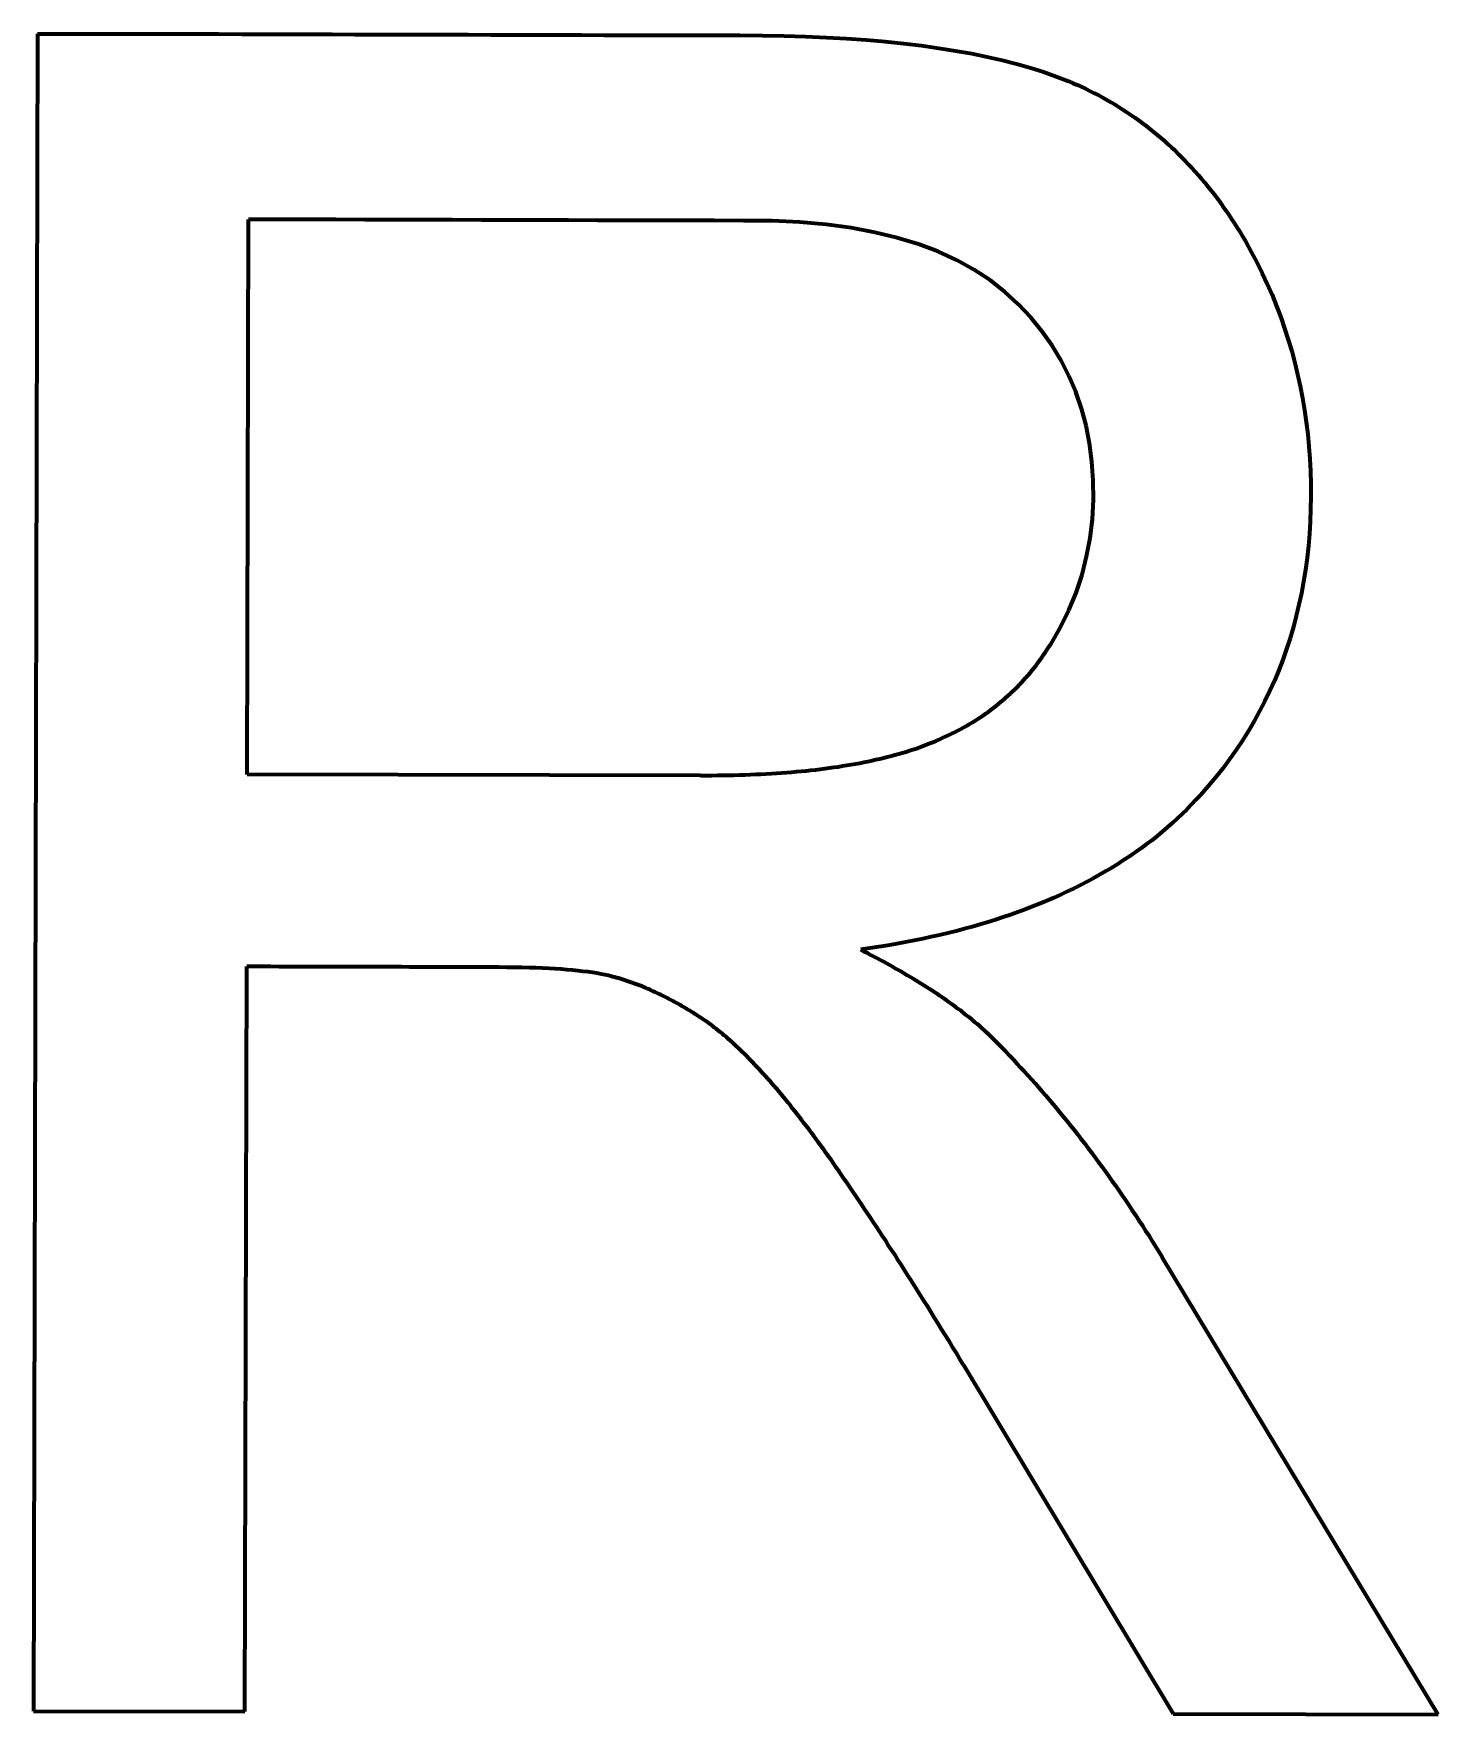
# Model space of a CAD drawing. Header units: millimetres. Extents: x 927 to 1533, y 508 to 795.
# Drawn here: x 1176.952 to 1177.9, y 636.73 to 637.864 of the extents above; entities that cross this region are included whole.
import ezdxf

# ---------------------------------------------------------------- set-up
doc = ezdxf.new("R2010")
doc.units = ezdxf.units.MM
doc.layers.add('1', color=7, linetype='Continuous', true_color=0xffffff)

msp = doc.modelspace()

# ---------------------------------------------------------------- linework, layer by layer
at = {"layer": '1', "color": 1, "linetype": 'Continuous', "lineweight": 70}
for p, q in [((1176.9549, 637.8643), (1176.9522, 636.7323)), ((1176.9549, 637.8643), (1176.9702, 637.8643)), ((1176.9702, 637.8643), (1176.9855, 637.8643)), ((1176.9855, 637.8643), (1177.0008, 637.8642)), ((1177.0008, 637.8642), (1177.0161, 637.8642)), ((1177.0161, 637.8642), (1177.0314, 637.8642)), ((1177.0314, 637.8642), (1177.0466, 637.8641)), ((1177.0466, 637.8641), (1177.0619, 637.8641)), ((1177.0619, 637.8641), (1177.0772, 637.8641)), ((1177.0772, 637.8641), (1177.0925, 637.864)), ((1177.0925, 637.864), (1177.1078, 637.864)), ((1177.1078, 637.864), (1177.1231, 637.8639)), ((1177.1231, 637.8639), (1177.1384, 637.8639)), ((1177.1384, 637.8639), (1177.1537, 637.8639)), ((1177.1537, 637.8639), (1177.1689, 637.8638)), ((1177.1689, 637.8638), (1177.1842, 637.8638)), ((1177.1842, 637.8638), (1177.1995, 637.8638)), ((1177.1995, 637.8638), (1177.2148, 637.8637)), ((1177.2148, 637.8637), (1177.2301, 637.8637)), ((1177.2301, 637.8637), (1177.2454, 637.8637)), ((1177.2454, 637.8637), (1177.2607, 637.8636)), ((1177.2607, 637.8636), (1177.2759, 637.8636)), ((1177.2759, 637.8636), (1177.2912, 637.8635)), ((1177.2912, 637.8635), (1177.3065, 637.8635)), ((1177.3065, 637.8635), (1177.3218, 637.8635)), ((1177.3218, 637.8635), (1177.3371, 637.8634)), ((1177.3371, 637.8634), (1177.3524, 637.8634)), ((1177.3524, 637.8634), (1177.3677, 637.8634)), ((1177.3677, 637.8634), (1177.3829, 637.8633)), ((1177.3829, 637.8633), (1177.3982, 637.8633)), ((1177.3982, 637.8633), (1177.4135, 637.8633)), ((1177.4135, 637.8633), (1177.4288, 637.8632)), ((1177.4288, 637.8632), (1177.444, 637.8631)), ((1177.444, 637.8631), (1177.4587, 637.8629)), ((1177.4587, 637.8629), (1177.4731, 637.8624)), ((1177.4731, 637.8624), (1177.4871, 637.8618)), ((1177.4871, 637.8618), (1177.5008, 637.8611)), ((1177.5008, 637.8611), (1177.514, 637.8601)), ((1177.514, 637.8601), (1177.5268, 637.859)), ((1177.5268, 637.859), (1177.5393, 637.8577)), ((1177.5393, 637.8577), (1177.5513, 637.8563)), ((1177.5513, 637.8563), (1177.563, 637.8546)), ((1177.563, 637.8546), (1177.5743, 637.8528)), ((1177.5743, 637.8528), (1177.5852, 637.8509)), ((1177.5852, 637.8509), (1177.5956, 637.8487)), ((1177.5956, 637.8487), (1177.6058, 637.8464)), ((1177.6058, 637.8464), (1177.6155, 637.8439)), ((1177.6155, 637.8439), (1177.6248, 637.8413)), ((1177.6248, 637.8413), (1177.6337, 637.8385)), ((1177.6337, 637.8385), (1177.6422, 637.8355)), ((1177.6422, 637.8355), (1177.6504, 637.8323)), ((1177.6504, 637.8323), (1177.6534, 637.831)), ((1177.6534, 637.831), (1177.6563, 637.8297)), ((1177.6563, 637.8297), (1177.6593, 637.8284)), ((1177.6593, 637.8284), (1177.6622, 637.827)), ((1177.6622, 637.827), (1177.6651, 637.8256)), ((1177.6651, 637.8256), (1177.6679, 637.8242)), ((1177.6679, 637.8242), (1177.6708, 637.8227)), ((1177.6708, 637.8227), (1177.6736, 637.8212)), ((1177.6736, 637.8212), (1177.6764, 637.8196)), ((1177.6764, 637.8196), (1177.6791, 637.818)), ((1177.6791, 637.818), (1177.6819, 637.8164)), ((1177.6819, 637.8164), (1177.6846, 637.8147)), ((1177.6846, 637.8147), (1177.6873, 637.813)), ((1177.6873, 637.813), (1177.6899, 637.8113)), ((1177.6899, 637.8113), (1177.6926, 637.8095)), ((1177.6926, 637.8095), (1177.6952, 637.8077)), ((1177.6952, 637.8077), (1177.6978, 637.8059)), ((1177.6978, 637.8059), (1177.7004, 637.804)), ((1177.7004, 637.804), (1177.7029, 637.8021)), ((1177.7029, 637.8021), (1177.7054, 637.8001)), ((1177.7054, 637.8001), (1177.7079, 637.7981)), ((1177.7079, 637.7981), (1177.7104, 637.7961)), ((1177.7104, 637.7961), (1177.7128, 637.794)), ((1177.7128, 637.794), (1177.7152, 637.7919)), ((1177.7152, 637.7919), (1177.7176, 637.7898)), ((1177.7176, 637.7898), (1177.72, 637.7876)), ((1177.72, 637.7876), (1177.7224, 637.7854)), ((1177.7224, 637.7854), (1177.7247, 637.7831)), ((1177.7247, 637.7831), (1177.727, 637.7808)), ((1177.727, 637.7808), (1177.7293, 637.7785)), ((1177.7293, 637.7785), (1177.7315, 637.7761)), ((1177.7315, 637.7761), (1177.7337, 637.7737)), ((1177.7337, 637.7737), (1177.7359, 637.7713)), ((1177.7359, 637.7713), (1177.7381, 637.7688)), ((1177.7381, 637.7688), (1177.7403, 637.7663)), ((1177.7403, 637.7663), (1177.7424, 637.7638)), ((1177.7424, 637.7638), (1177.7445, 637.7612)), ((1177.7445, 637.7612), (1177.7466, 637.7586)), ((1177.7466, 637.7586), (1177.7487, 637.7559)), ((1177.7487, 637.7559), (1177.7507, 637.7532)), ((1177.7507, 637.7532), (1177.7527, 637.7505)), ((1177.7527, 637.7505), (1177.7547, 637.7477)), ((1177.7547, 637.7477), (1177.7567, 637.7449)), ((1177.7567, 637.7449), (1177.7586, 637.7421)), ((1177.0963, 637.3644), (1177.0972, 637.7389)), ((1177.1168, 637.7389), (1177.0972, 637.7389)), ((1177.1364, 637.7388), (1177.1168, 637.7389)), ((1177.1561, 637.7388), (1177.1364, 637.7388)), ((1177.1757, 637.7387), (1177.1561, 637.7388)), ((1177.1954, 637.7387), (1177.1757, 637.7387)), ((1177.215, 637.7386), (1177.1954, 637.7387)), ((1177.2346, 637.7386), (1177.215, 637.7386)), ((1177.2543, 637.7385), (1177.2346, 637.7386)), ((1177.2739, 637.7385), (1177.2543, 637.7385)), ((1177.2936, 637.7384), (1177.2739, 637.7385)), ((1177.3132, 637.7384), (1177.2936, 637.7384)), ((1177.3328, 637.7383), (1177.3132, 637.7384)), ((1177.3525, 637.7383), (1177.3328, 637.7383)), ((1177.3721, 637.7382), (1177.3525, 637.7383)), ((1177.3918, 637.7382), (1177.3721, 637.7382)), ((1177.4114, 637.7382), (1177.3918, 637.7382)), ((1177.4311, 637.7381), (1177.4114, 637.7382)), ((1177.4505, 637.7379), (1177.4311, 637.7381)), ((1177.4691, 637.737), (1177.4505, 637.7379)), ((1177.4869, 637.7355), (1177.4691, 637.737)), ((1177.5038, 637.7332), (1177.4869, 637.7355)), ((1177.7586, 637.7421), (1177.7605, 637.7392)), ((1177.7605, 637.7392), (1177.7624, 637.7363)), ((1177.7624, 637.7363), (1177.7643, 637.7333)), ((1177.5198, 637.7302), (1177.5038, 637.7332)), ((1177.5349, 637.7266), (1177.5198, 637.7302)), ((1177.5492, 637.7222), (1177.5349, 637.7266)), ((1177.5626, 637.7172), (1177.5492, 637.7222)), ((1177.7643, 637.7333), (1177.7662, 637.7304)), ((1177.7662, 637.7304), (1177.768, 637.7273)), ((1177.768, 637.7273), (1177.7698, 637.7243)), ((1177.7698, 637.7243), (1177.7738, 637.7171)), ((1177.5752, 637.7115), (1177.5626, 637.7172)), ((1177.5868, 637.705), (1177.5752, 637.7115)), ((1177.7738, 637.7171), (1177.7775, 637.71)), ((1177.5976, 637.6979), (1177.5868, 637.705)), ((1177.7775, 637.71), (1177.7811, 637.7027)), ((1177.7811, 637.7027), (1177.7846, 637.6954)), ((1177.6076, 637.6901), (1177.5976, 637.6979)), ((1177.6166, 637.6817), (1177.6076, 637.6901)), ((1177.7846, 637.6954), (1177.7878, 637.688)), ((1177.625, 637.6728), (1177.6166, 637.6817)), ((1177.7878, 637.688), (1177.7908, 637.6805)), ((1177.7908, 637.6805), (1177.7937, 637.673)), ((1177.6325, 637.6635), (1177.625, 637.6728)), ((1177.7937, 637.673), (1177.7963, 637.6654)), ((1177.6394, 637.6538), (1177.6325, 637.6635)), ((1177.7963, 637.6654), (1177.7988, 637.6577)), ((1177.7988, 637.6577), (1177.8011, 637.65)), ((1177.6455, 637.6438), (1177.6394, 637.6538)), ((1177.6508, 637.6334), (1177.6455, 637.6438)), ((1177.8011, 637.65), (1177.8032, 637.6422)), ((1177.6554, 637.6226), (1177.6508, 637.6334)), ((1177.8032, 637.6422), (1177.8051, 637.6343)), ((1177.8051, 637.6343), (1177.8068, 637.6264)), ((1177.6592, 637.6114), (1177.6554, 637.6226)), ((1177.8068, 637.6264), (1177.8084, 637.6184)), ((1177.6623, 637.5998), (1177.6592, 637.6114)), ((1177.8084, 637.6184), (1177.8097, 637.6103)), ((1177.8097, 637.6103), (1177.8109, 637.6022)), ((1177.6647, 637.5879), (1177.6623, 637.5998)), ((1177.8109, 637.6022), (1177.8119, 637.594)), ((1177.6663, 637.5755), (1177.6647, 637.5879)), ((1177.8119, 637.594), (1177.8127, 637.5857)), ((1177.6672, 637.5628), (1177.6663, 637.5755)), ((1177.8127, 637.5857), (1177.8133, 637.5774)), ((1177.8133, 637.5774), (1177.8137, 637.569)), ((1177.8137, 637.569), (1177.8139, 637.5605)), ((1177.6673, 637.5497), (1177.6672, 637.5628)), ((1177.814, 637.552), (1177.8138, 637.5435)), ((1177.8139, 637.5605), (1177.814, 637.552)), ((1177.6666, 637.5367), (1177.6673, 637.5497)), ((1177.8138, 637.5435), (1177.8135, 637.5351)), ((1177.6651, 637.5239), (1177.6666, 637.5367)), ((1177.8135, 637.5351), (1177.813, 637.5268)), ((1177.6627, 637.5114), (1177.6651, 637.5239)), ((1177.8123, 637.5186), (1177.8114, 637.5105)), ((1177.813, 637.5268), (1177.8123, 637.5186)), ((1177.6596, 637.4991), (1177.6627, 637.5114)), ((1177.8114, 637.5105), (1177.8103, 637.5025)), ((1177.6556, 637.487), (1177.6596, 637.4991)), ((1177.8103, 637.5025), (1177.8091, 637.4946)), ((1177.6507, 637.4752), (1177.6556, 637.487)), ((1177.8076, 637.4868), (1177.806, 637.479)), ((1177.8091, 637.4946), (1177.8076, 637.4868)), ((1177.645, 637.4637), (1177.6507, 637.4752)), ((1177.806, 637.479), (1177.8042, 637.4714)), ((1177.6385, 637.4524), (1177.645, 637.4637)), ((1177.8022, 637.4639), (1177.8, 637.4564)), ((1177.8042, 637.4714), (1177.8022, 637.4639)), ((1177.6361, 637.4486), (1177.6373, 637.4505)), ((1177.6373, 637.4505), (1177.6385, 637.4524)), ((1177.8, 637.4564), (1177.7976, 637.4491)), ((1177.6286, 637.438), (1177.6299, 637.4397)), ((1177.6299, 637.4397), (1177.6312, 637.4415)), ((1177.6312, 637.4415), (1177.6325, 637.4432)), ((1177.6325, 637.4432), (1177.6337, 637.445)), ((1177.6337, 637.445), (1177.6349, 637.4468)), ((1177.6349, 637.4468), (1177.6361, 637.4486)), ((1177.7951, 637.4418), (1177.7923, 637.4347)), ((1177.7976, 637.4491), (1177.7951, 637.4418)), ((1177.6189, 637.4266), (1177.6204, 637.4282)), ((1177.6204, 637.4282), (1177.6218, 637.4298)), ((1177.6218, 637.4298), (1177.6232, 637.4314)), ((1177.6232, 637.4314), (1177.6246, 637.433)), ((1177.6246, 637.433), (1177.626, 637.4347)), ((1177.626, 637.4347), (1177.6273, 637.4363)), ((1177.6273, 637.4363), (1177.6286, 637.438)), ((1177.7894, 637.4276), (1177.7863, 637.4207)), ((1177.7923, 637.4347), (1177.7894, 637.4276)), ((1177.6066, 637.4148), (1177.6082, 637.4162)), ((1177.6082, 637.4162), (1177.6098, 637.4176)), ((1177.6098, 637.4176), (1177.6114, 637.419)), ((1177.6114, 637.419), (1177.6129, 637.4205)), ((1177.6129, 637.4205), (1177.6145, 637.422)), ((1177.6145, 637.422), (1177.616, 637.4235)), ((1177.616, 637.4235), (1177.6175, 637.425)), ((1177.6175, 637.425), (1177.6189, 637.4266)), ((1177.7863, 637.4207), (1177.7829, 637.4138)), ((1177.5928, 637.4042), (1177.5946, 637.4055)), ((1177.5946, 637.4055), (1177.5964, 637.4067)), ((1177.5964, 637.4067), (1177.5981, 637.408)), ((1177.5981, 637.408), (1177.5999, 637.4093)), ((1177.5999, 637.4093), (1177.6016, 637.4107)), ((1177.6016, 637.4107), (1177.6033, 637.412)), ((1177.6033, 637.412), (1177.6049, 637.4134)), ((1177.6049, 637.4134), (1177.6066, 637.4148)), ((1177.7794, 637.407), (1177.7758, 637.4004)), ((1177.7829, 637.4138), (1177.7794, 637.407)), ((1177.5737, 637.3929), (1177.5757, 637.394)), ((1177.5757, 637.394), (1177.5777, 637.395)), ((1177.5777, 637.395), (1177.5797, 637.3961)), ((1177.5797, 637.3961), (1177.5816, 637.3972)), ((1177.5816, 637.3972), (1177.5835, 637.3983)), ((1177.5835, 637.3983), (1177.5854, 637.3995)), ((1177.5854, 637.3995), (1177.5873, 637.4006)), ((1177.5873, 637.4006), (1177.5892, 637.4018)), ((1177.5892, 637.4018), (1177.591, 637.403)), ((1177.591, 637.403), (1177.5928, 637.4042)), ((1177.7719, 637.3938), (1177.7678, 637.3873)), ((1177.7758, 637.4004), (1177.7719, 637.3938)), ((1177.5456, 637.3812), (1177.5479, 637.382)), ((1177.5479, 637.382), (1177.5502, 637.3828)), ((1177.5502, 637.3828), (1177.5524, 637.3837)), ((1177.5524, 637.3837), (1177.5547, 637.3845)), ((1177.5547, 637.3845), (1177.5569, 637.3854)), ((1177.5569, 637.3854), (1177.559, 637.3862)), ((1177.559, 637.3862), (1177.5612, 637.3871)), ((1177.5612, 637.3871), (1177.5633, 637.388)), ((1177.5633, 637.388), (1177.5655, 637.389)), ((1177.5655, 637.389), (1177.5676, 637.3899)), ((1177.5676, 637.3899), (1177.5696, 637.3909)), ((1177.5696, 637.3909), (1177.5717, 637.3919)), ((1177.5717, 637.3919), (1177.5737, 637.3929)), ((1177.7678, 637.3873), (1177.7636, 637.3809)), ((1177.498, 637.3701), (1177.501, 637.3706)), ((1177.501, 637.3706), (1177.5039, 637.371)), ((1177.5039, 637.371), (1177.5067, 637.3716)), ((1177.5067, 637.3716), (1177.5096, 637.3721)), ((1177.5096, 637.3721), (1177.5124, 637.3726)), ((1177.5124, 637.3726), (1177.5151, 637.3732)), ((1177.5151, 637.3732), (1177.5179, 637.3738)), ((1177.5179, 637.3738), (1177.5205, 637.3744)), ((1177.5205, 637.3744), (1177.5232, 637.375)), ((1177.5232, 637.375), (1177.5258, 637.3756)), ((1177.5258, 637.3756), (1177.5284, 637.3762)), ((1177.5284, 637.3762), (1177.531, 637.3769)), ((1177.531, 637.3769), (1177.5335, 637.3776)), ((1177.5335, 637.3776), (1177.536, 637.3783)), ((1177.536, 637.3783), (1177.5384, 637.379)), ((1177.5384, 637.379), (1177.5409, 637.3797)), ((1177.5409, 637.3797), (1177.5432, 637.3805)), ((1177.5432, 637.3805), (1177.5456, 637.3812)), ((1177.7591, 637.3746), (1177.7545, 637.3685)), ((1177.7636, 637.3809), (1177.7591, 637.3746)), ((1177.4022, 637.3637), (1177.0963, 637.3644)), ((1177.4022, 637.3637), (1177.4061, 637.3637)), ((1177.4061, 637.3637), (1177.4099, 637.3637)), ((1177.4099, 637.3637), (1177.4137, 637.3638)), ((1177.4137, 637.3638), (1177.4175, 637.3638)), ((1177.4175, 637.3638), (1177.4213, 637.3639)), ((1177.4213, 637.3639), (1177.425, 637.364)), ((1177.425, 637.364), (1177.4286, 637.3641)), ((1177.4286, 637.3641), (1177.4323, 637.3642)), ((1177.4323, 637.3642), (1177.4359, 637.3643)), ((1177.4359, 637.3643), (1177.4395, 637.3645)), ((1177.4395, 637.3645), (1177.443, 637.3646)), ((1177.443, 637.3646), (1177.4465, 637.3648)), ((1177.4465, 637.3648), (1177.45, 637.365)), ((1177.45, 637.365), (1177.4534, 637.3652)), ((1177.4534, 637.3652), (1177.4568, 637.3655)), ((1177.4568, 637.3655), (1177.4602, 637.3657)), ((1177.4602, 637.3657), (1177.4636, 637.366)), ((1177.4636, 637.366), (1177.4669, 637.3663)), ((1177.4669, 637.3663), (1177.4701, 637.3666)), ((1177.4701, 637.3666), (1177.4734, 637.3669)), ((1177.4734, 637.3669), (1177.4766, 637.3672)), ((1177.4766, 637.3672), (1177.4797, 637.3676)), ((1177.4797, 637.3676), (1177.4829, 637.368)), ((1177.4829, 637.368), (1177.486, 637.3684)), ((1177.486, 637.3684), (1177.489, 637.3688)), ((1177.489, 637.3688), (1177.4921, 637.3692)), ((1177.4921, 637.3692), (1177.4951, 637.3696)), ((1177.4951, 637.3696), (1177.498, 637.3701)), ((1177.7497, 637.3624), (1177.7447, 637.3564)), ((1177.7545, 637.3685), (1177.7497, 637.3624)), ((1177.7395, 637.3505), (1177.7365, 637.3472)), ((1177.7447, 637.3564), (1177.7395, 637.3505)), ((1177.7271, 637.3377), (1177.7238, 637.3346)), ((1177.7303, 637.3408), (1177.7271, 637.3377)), ((1177.7334, 637.344), (1177.7303, 637.3408)), ((1177.7365, 637.3472), (1177.7334, 637.344)), ((1177.7137, 637.3256), (1177.7102, 637.3228)), ((1177.7171, 637.3286), (1177.7137, 637.3256)), ((1177.7205, 637.3316), (1177.7171, 637.3286)), ((1177.7238, 637.3346), (1177.7205, 637.3316)), ((1177.6992, 637.3144), (1177.6954, 637.3117)), ((1177.7029, 637.3171), (1177.6992, 637.3144)), ((1177.7066, 637.3199), (1177.7029, 637.3171)), ((1177.7102, 637.3228), (1177.7066, 637.3199)), ((1177.6837, 637.3039), (1177.6797, 637.3014)), ((1177.6877, 637.3065), (1177.6837, 637.3039)), ((1177.6916, 637.3091), (1177.6877, 637.3065)), ((1177.6954, 637.3117), (1177.6916, 637.3091)), ((1177.6629, 637.2919), (1177.6585, 637.2897)), ((1177.6672, 637.2942), (1177.6629, 637.2919)), ((1177.6714, 637.2966), (1177.6672, 637.2942)), ((1177.6756, 637.299), (1177.6714, 637.2966)), ((1177.6797, 637.3014), (1177.6756, 637.299)), ((1177.6405, 637.2811), (1177.6358, 637.2791)), ((1177.6451, 637.2832), (1177.6405, 637.2811)), ((1177.6496, 637.2853), (1177.6451, 637.2832)), ((1177.6541, 637.2874), (1177.6496, 637.2853)), ((1177.6585, 637.2897), (1177.6541, 637.2874)), ((1177.6114, 637.2697), (1177.6063, 637.268)), ((1177.6164, 637.2715), (1177.6114, 637.2697)), ((1177.6213, 637.2733), (1177.6164, 637.2715)), ((1177.6262, 637.2752), (1177.6213, 637.2733)), ((1177.631, 637.2771), (1177.6262, 637.2752)), ((1177.6358, 637.2791), (1177.631, 637.2771)), ((1177.569, 637.2573), (1177.5635, 637.256)), ((1177.5746, 637.2587), (1177.569, 637.2573)), ((1177.58, 637.2601), (1177.5746, 637.2587)), ((1177.5854, 637.2616), (1177.58, 637.2601)), ((1177.5907, 637.2631), (1177.5854, 637.2616)), ((1177.596, 637.2647), (1177.5907, 637.2631)), ((1177.6012, 637.2663), (1177.596, 637.2647)), ((1177.6063, 637.268), (1177.6012, 637.2663)), ((1177.5165, 637.2471), (1177.5103, 637.2462)), ((1177.5103, 637.2462), (1177.5126, 637.245)), ((1177.5226, 637.248), (1177.5165, 637.2471)), ((1177.5286, 637.249), (1177.5226, 637.248)), ((1177.5346, 637.25), (1177.5286, 637.249)), ((1177.5405, 637.2511), (1177.5346, 637.25)), ((1177.5463, 637.2523), (1177.5405, 637.2511)), ((1177.5521, 637.2535), (1177.5463, 637.2523)), ((1177.5578, 637.2547), (1177.5521, 637.2535)), ((1177.5635, 637.256), (1177.5578, 637.2547)), ((1177.0948, 636.732), (1177.096, 637.2347)), ((1177.1014, 637.2347), (1177.096, 637.2347)), ((1177.1069, 637.2347), (1177.1014, 637.2347)), ((1177.1124, 637.2347), (1177.1069, 637.2347)), ((1177.1179, 637.2346), (1177.1124, 637.2347)), ((1177.1234, 637.2346), (1177.1179, 637.2346)), ((1177.1289, 637.2346), (1177.1234, 637.2346)), ((1177.1344, 637.2346), (1177.1289, 637.2346)), ((1177.1399, 637.2346), (1177.1344, 637.2346)), ((1177.1454, 637.2346), (1177.1399, 637.2346)), ((1177.1509, 637.2346), (1177.1454, 637.2346)), ((1177.1564, 637.2346), (1177.1509, 637.2346)), ((1177.1619, 637.2345), (1177.1564, 637.2346)), ((1177.1674, 637.2345), (1177.1619, 637.2345)), ((1177.1729, 637.2345), (1177.1674, 637.2345)), ((1177.1784, 637.2345), (1177.1729, 637.2345)), ((1177.1839, 637.2345), (1177.1784, 637.2345)), ((1177.1894, 637.2345), (1177.1839, 637.2345)), ((1177.1949, 637.2345), (1177.1894, 637.2345)), ((1177.2004, 637.2345), (1177.1949, 637.2345)), ((1177.2059, 637.2344), (1177.2004, 637.2345)), ((1177.2114, 637.2344), (1177.2059, 637.2344)), ((1177.2169, 637.2344), (1177.2114, 637.2344)), ((1177.2224, 637.2344), (1177.2169, 637.2344)), ((1177.2279, 637.2344), (1177.2224, 637.2344)), ((1177.2334, 637.2344), (1177.2279, 637.2344)), ((1177.2389, 637.2344), (1177.2334, 637.2344)), ((1177.5126, 637.245), (1177.5148, 637.2439)), ((1177.5148, 637.2439), (1177.517, 637.2427)), ((1177.517, 637.2427), (1177.5192, 637.2416)), ((1177.5192, 637.2416), (1177.5213, 637.2404)), ((1177.5213, 637.2404), (1177.5235, 637.2393)), ((1177.5235, 637.2393), (1177.5256, 637.2381)), ((1177.5256, 637.2381), (1177.5277, 637.237)), ((1177.5277, 637.237), (1177.5298, 637.2358)), ((1177.5298, 637.2358), (1177.5318, 637.2347)), ((1177.5318, 637.2347), (1177.5338, 637.2335)), ((1177.2444, 637.2343), (1177.2389, 637.2344)), ((1177.2499, 637.2343), (1177.2444, 637.2343)), ((1177.2554, 637.2343), (1177.2499, 637.2343)), ((1177.2609, 637.2343), (1177.2554, 637.2343)), ((1177.2663, 637.2343), (1177.2609, 637.2343)), ((1177.2716, 637.2342), (1177.2663, 637.2343)), ((1177.2767, 637.2342), (1177.2716, 637.2342)), ((1177.2816, 637.2341), (1177.2767, 637.2342)), ((1177.2865, 637.2339), (1177.2816, 637.2341)), ((1177.2911, 637.2338), (1177.2865, 637.2339)), ((1177.2956, 637.2336), (1177.2911, 637.2338)), ((1177.3, 637.2334), (1177.2956, 637.2336)), ((1177.3042, 637.2331), (1177.3, 637.2334)), ((1177.3082, 637.2329), (1177.3042, 637.2331)), ((1177.3121, 637.2326), (1177.3082, 637.2329)), ((1177.3158, 637.2322), (1177.3121, 637.2326)), ((1177.3194, 637.2319), (1177.3158, 637.2322)), ((1177.3229, 637.2315), (1177.3194, 637.2319)), ((1177.3261, 637.2311), (1177.3229, 637.2315)), ((1177.3293, 637.2307), (1177.3261, 637.2311)), ((1177.3322, 637.2302), (1177.3293, 637.2307)), ((1177.3351, 637.2297), (1177.3322, 637.2302)), ((1177.3377, 637.2292), (1177.3351, 637.2297)), ((1177.3402, 637.2286), (1177.3377, 637.2292)), ((1177.3416, 637.2283), (1177.3402, 637.2286)), ((1177.3429, 637.2279), (1177.3416, 637.2283)), ((1177.3442, 637.2276), (1177.3429, 637.2279)), ((1177.3455, 637.2272), (1177.3442, 637.2276)), ((1177.3468, 637.2268), (1177.3455, 637.2272)), ((1177.3481, 637.2264), (1177.3468, 637.2268)), ((1177.3495, 637.226), (1177.3481, 637.2264)), ((1177.3508, 637.2256), (1177.3495, 637.226)), ((1177.3521, 637.2252), (1177.3508, 637.2256)), ((1177.3534, 637.2247), (1177.3521, 637.2252)), ((1177.3547, 637.2243), (1177.3534, 637.2247)), ((1177.356, 637.2238), (1177.3547, 637.2243)), ((1177.3573, 637.2234), (1177.356, 637.2238)), ((1177.3586, 637.2229), (1177.3573, 637.2234)), ((1177.5338, 637.2335), (1177.5359, 637.2324)), ((1177.5359, 637.2324), (1177.5378, 637.2313)), ((1177.5378, 637.2313), (1177.5398, 637.2301)), ((1177.5398, 637.2301), (1177.5417, 637.229)), ((1177.5417, 637.229), (1177.5437, 637.2278)), ((1177.5437, 637.2278), (1177.5456, 637.2267)), ((1177.5456, 637.2267), (1177.5474, 637.2256)), ((1177.5474, 637.2256), (1177.5493, 637.2244)), ((1177.5493, 637.2244), (1177.5511, 637.2233)), ((1177.5511, 637.2233), (1177.5529, 637.2221)), ((1177.3599, 637.2224), (1177.3586, 637.2229)), ((1177.3612, 637.2219), (1177.3599, 637.2224)), ((1177.3625, 637.2214), (1177.3612, 637.2219)), ((1177.3638, 637.2208), (1177.3625, 637.2214)), ((1177.3651, 637.2203), (1177.3638, 637.2208)), ((1177.3664, 637.2197), (1177.3651, 637.2203)), ((1177.3677, 637.2192), (1177.3664, 637.2197)), ((1177.369, 637.2186), (1177.3677, 637.2192)), ((1177.3703, 637.218), (1177.369, 637.2186)), ((1177.3716, 637.2174), (1177.3703, 637.218)), ((1177.3729, 637.2168), (1177.3716, 637.2174)), ((1177.3742, 637.2162), (1177.3729, 637.2168)), ((1177.3755, 637.2156), (1177.3742, 637.2162)), ((1177.3768, 637.215), (1177.3755, 637.2156)), ((1177.3781, 637.2143), (1177.3768, 637.215)), ((1177.3794, 637.2137), (1177.3781, 637.2143)), ((1177.3806, 637.213), (1177.3794, 637.2137)), ((1177.3819, 637.2123), (1177.3806, 637.213)), ((1177.3832, 637.2116), (1177.3819, 637.2123)), ((1177.5529, 637.2221), (1177.5547, 637.221)), ((1177.5547, 637.221), (1177.5565, 637.2199)), ((1177.5565, 637.2199), (1177.5583, 637.2187)), ((1177.5583, 637.2187), (1177.56, 637.2176)), ((1177.56, 637.2176), (1177.5617, 637.2165)), ((1177.5617, 637.2165), (1177.5634, 637.2153)), ((1177.5634, 637.2153), (1177.565, 637.2142)), ((1177.565, 637.2142), (1177.5667, 637.2131)), ((1177.5667, 637.2131), (1177.5683, 637.2119)), ((1177.5683, 637.2119), (1177.5699, 637.2108)), ((1177.3845, 637.211), (1177.3832, 637.2116)), ((1177.3858, 637.2102), (1177.3845, 637.211)), ((1177.3871, 637.2095), (1177.3858, 637.2102)), ((1177.3884, 637.2088), (1177.3871, 637.2095)), ((1177.3897, 637.2081), (1177.3884, 637.2088)), ((1177.391, 637.2073), (1177.3897, 637.2081)), ((1177.3922, 637.2065), (1177.391, 637.2073)), ((1177.3935, 637.2058), (1177.3922, 637.2065)), ((1177.3948, 637.205), (1177.3935, 637.2058)), ((1177.3961, 637.2042), (1177.3948, 637.205)), ((1177.3974, 637.2034), (1177.3961, 637.2042)), ((1177.3987, 637.2026), (1177.3974, 637.2034)), ((1177.4, 637.2017), (1177.3987, 637.2026)), ((1177.4012, 637.2009), (1177.4, 637.2017)), ((1177.4025, 637.2001), (1177.4012, 637.2009)), ((1177.5699, 637.2108), (1177.5714, 637.2097)), ((1177.5714, 637.2097), (1177.573, 637.2086)), ((1177.573, 637.2086), (1177.5745, 637.2074)), ((1177.5745, 637.2074), (1177.576, 637.2063)), ((1177.576, 637.2063), (1177.5775, 637.2052)), ((1177.5775, 637.2052), (1177.579, 637.204)), ((1177.579, 637.204), (1177.5804, 637.2029)), ((1177.5804, 637.2029), (1177.5818, 637.2018)), ((1177.5818, 637.2018), (1177.5832, 637.2007)), ((1177.5832, 637.2007), (1177.5846, 637.1996)), ((1177.4038, 637.1992), (1177.4025, 637.2001)), ((1177.4051, 637.1983), (1177.4038, 637.1992)), ((1177.4064, 637.1975), (1177.4051, 637.1983)), ((1177.4077, 637.1965), (1177.4064, 637.1975)), ((1177.4089, 637.1956), (1177.4077, 637.1965)), ((1177.4102, 637.1947), (1177.4089, 637.1956)), ((1177.4115, 637.1937), (1177.4102, 637.1947)), ((1177.4128, 637.1927), (1177.4115, 637.1937)), ((1177.4141, 637.1916), (1177.4128, 637.1927)), ((1177.4155, 637.1905), (1177.4141, 637.1916)), ((1177.4168, 637.1895), (1177.4155, 637.1905)), ((1177.4181, 637.1883), (1177.4168, 637.1895)), ((1177.5846, 637.1996), (1177.586, 637.1984)), ((1177.586, 637.1984), (1177.5873, 637.1973)), ((1177.5873, 637.1973), (1177.5886, 637.1962)), ((1177.5886, 637.1962), (1177.5899, 637.1951)), ((1177.5899, 637.1951), (1177.5912, 637.194)), ((1177.5912, 637.194), (1177.5924, 637.1928)), ((1177.5924, 637.1928), (1177.5936, 637.1917)), ((1177.5936, 637.1917), (1177.5948, 637.1906)), ((1177.5948, 637.1906), (1177.596, 637.1895)), ((1177.596, 637.1895), (1177.5985, 637.1871)), ((1177.4195, 637.1872), (1177.4181, 637.1883)), ((1177.4208, 637.186), (1177.4195, 637.1872)), ((1177.4222, 637.1848), (1177.4208, 637.186)), ((1177.4235, 637.1836), (1177.4222, 637.1848)), ((1177.4249, 637.1824), (1177.4235, 637.1836)), ((1177.4263, 637.1811), (1177.4249, 637.1824)), ((1177.4276, 637.1798), (1177.4263, 637.1811)), ((1177.429, 637.1785), (1177.4276, 637.1798)), ((1177.4304, 637.1771), (1177.429, 637.1785)), ((1177.5985, 637.1871), (1177.601, 637.1846)), ((1177.601, 637.1846), (1177.6035, 637.1821)), ((1177.6035, 637.1821), (1177.6059, 637.1796)), ((1177.6059, 637.1796), (1177.6084, 637.1771)), ((1177.4318, 637.1758), (1177.4304, 637.1771)), ((1177.4332, 637.1744), (1177.4318, 637.1758)), ((1177.4346, 637.1729), (1177.4332, 637.1744)), ((1177.436, 637.1715), (1177.4346, 637.1729)), ((1177.4375, 637.17), (1177.436, 637.1715)), ((1177.4389, 637.1685), (1177.4375, 637.17)), ((1177.4403, 637.167), (1177.4389, 637.1685)), ((1177.4418, 637.1654), (1177.4403, 637.167)), ((1177.6084, 637.1771), (1177.6108, 637.1745)), ((1177.6108, 637.1745), (1177.6133, 637.172)), ((1177.6133, 637.172), (1177.6157, 637.1694)), ((1177.6157, 637.1694), (1177.6182, 637.1667)), ((1177.6182, 637.1667), (1177.6206, 637.1641)), ((1177.4432, 637.1638), (1177.4418, 637.1654)), ((1177.4447, 637.1622), (1177.4432, 637.1638)), ((1177.4462, 637.1606), (1177.4447, 637.1622)), ((1177.4477, 637.159), (1177.4462, 637.1606)), ((1177.4491, 637.1573), (1177.4477, 637.159)), ((1177.4506, 637.1556), (1177.4491, 637.1573)), ((1177.4521, 637.1538), (1177.4506, 637.1556)), ((1177.6206, 637.1641), (1177.6231, 637.1614)), ((1177.6231, 637.1614), (1177.6255, 637.1587)), ((1177.6255, 637.1587), (1177.6279, 637.156)), ((1177.6279, 637.156), (1177.6303, 637.1533)), ((1177.4536, 637.1521), (1177.4521, 637.1538)), ((1177.4551, 637.1503), (1177.4536, 637.1521)), ((1177.4566, 637.1485), (1177.4551, 637.1503)), ((1177.4582, 637.1466), (1177.4566, 637.1485)), ((1177.4597, 637.1448), (1177.4582, 637.1466)), ((1177.4612, 637.1429), (1177.4597, 637.1448)), ((1177.6303, 637.1533), (1177.6327, 637.1505)), ((1177.6327, 637.1505), (1177.6351, 637.1477)), ((1177.6351, 637.1477), (1177.6375, 637.1449)), ((1177.6375, 637.1449), (1177.6399, 637.1421)), ((1177.4628, 637.141), (1177.4612, 637.1429)), ((1177.4643, 637.139), (1177.4628, 637.141)), ((1177.4659, 637.1371), (1177.4643, 637.139)), ((1177.4675, 637.1351), (1177.4659, 637.1371)), ((1177.469, 637.1331), (1177.4675, 637.1351)), ((1177.4706, 637.131), (1177.469, 637.1331)), ((1177.6399, 637.1421), (1177.6423, 637.1392)), ((1177.6423, 637.1392), (1177.6447, 637.1363)), ((1177.6447, 637.1363), (1177.6471, 637.1334)), ((1177.6471, 637.1334), (1177.6494, 637.1305)), ((1177.4722, 637.1289), (1177.4706, 637.131)), ((1177.4738, 637.1269), (1177.4722, 637.1289)), ((1177.4754, 637.1247), (1177.4738, 637.1269)), ((1177.477, 637.1226), (1177.4754, 637.1247)), ((1177.4786, 637.1204), (1177.477, 637.1226)), ((1177.6494, 637.1305), (1177.6518, 637.1275)), ((1177.6518, 637.1275), (1177.6542, 637.1245)), ((1177.6542, 637.1245), (1177.6565, 637.1215)), ((1177.6565, 637.1215), (1177.6589, 637.1185)), ((1177.4803, 637.1182), (1177.4786, 637.1204)), ((1177.4819, 637.1159), (1177.4803, 637.1182)), ((1177.4836, 637.1136), (1177.4819, 637.1159)), ((1177.4853, 637.1112), (1177.4836, 637.1136)), ((1177.487, 637.1089), (1177.4853, 637.1112)), ((1177.6589, 637.1185), (1177.6612, 637.1155)), ((1177.6612, 637.1155), (1177.6636, 637.1124)), ((1177.6636, 637.1124), (1177.6659, 637.1093)), ((1177.4887, 637.1064), (1177.487, 637.1089)), ((1177.4905, 637.104), (1177.4887, 637.1064)), ((1177.4922, 637.1015), (1177.4905, 637.104)), ((1177.494, 637.0989), (1177.4922, 637.1015)), ((1177.4958, 637.0964), (1177.494, 637.0989)), ((1177.6659, 637.1093), (1177.6682, 637.1062)), ((1177.6682, 637.1062), (1177.6705, 637.103)), ((1177.6705, 637.103), (1177.6729, 637.0998)), ((1177.6729, 637.0998), (1177.6752, 637.0966)), ((1177.4976, 637.0938), (1177.4958, 637.0964)), ((1177.4994, 637.0911), (1177.4976, 637.0938)), ((1177.5013, 637.0884), (1177.4994, 637.0911)), ((1177.5031, 637.0857), (1177.5013, 637.0884)), ((1177.6752, 637.0966), (1177.6775, 637.0934)), ((1177.6775, 637.0934), (1177.6798, 637.0902)), ((1177.6798, 637.0902), (1177.6821, 637.0869)), ((1177.6821, 637.0869), (1177.6844, 637.0836)), ((1177.505, 637.0829), (1177.5031, 637.0857)), ((1177.5069, 637.0801), (1177.505, 637.0829)), ((1177.5088, 637.0773), (1177.5069, 637.0801)), ((1177.5108, 637.0744), (1177.5088, 637.0773)), ((1177.6844, 637.0836), (1177.6867, 637.0803)), ((1177.6867, 637.0803), (1177.6889, 637.077)), ((1177.6889, 637.077), (1177.6912, 637.0736)), ((1177.5127, 637.0715), (1177.5108, 637.0744)), ((1177.5147, 637.0686), (1177.5127, 637.0715)), ((1177.5167, 637.0656), (1177.5147, 637.0686)), ((1177.5187, 637.0625), (1177.5167, 637.0656)), ((1177.6912, 637.0736), (1177.6935, 637.0702)), ((1177.6935, 637.0702), (1177.6958, 637.0668)), ((1177.6958, 637.0668), (1177.698, 637.0634)), ((1177.5207, 637.0595), (1177.5187, 637.0625)), ((1177.5227, 637.0564), (1177.5207, 637.0595)), ((1177.5248, 637.0532), (1177.5227, 637.0564)), ((1177.5269, 637.0501), (1177.5248, 637.0532)), ((1177.698, 637.0634), (1177.7003, 637.0599)), ((1177.7003, 637.0599), (1177.7025, 637.0564)), ((1177.7025, 637.0564), (1177.7048, 637.0529)), ((1177.7048, 637.0529), (1177.707, 637.0494)), ((1177.5289, 637.0468), (1177.5269, 637.0501)), ((1177.5311, 637.0436), (1177.5289, 637.0468)), ((1177.5332, 637.0403), (1177.5311, 637.0436)), ((1177.707, 637.0494), (1177.7092, 637.0458)), ((1177.7092, 637.0458), (1177.7115, 637.0422)), ((1177.7115, 637.0422), (1177.7137, 637.0386)), ((1177.5353, 637.0369), (1177.5332, 637.0403)), ((1177.5375, 637.0336), (1177.5353, 637.0369)), ((1177.5397, 637.0302), (1177.5375, 637.0336)), ((1177.9, 636.73), (1177.7137, 637.0386)), ((1177.5419, 637.0267), (1177.5397, 637.0302)), ((1177.5441, 637.0232), (1177.5419, 637.0267)), ((1177.5463, 637.0197), (1177.5441, 637.0232)), ((1177.5486, 637.0161), (1177.5463, 637.0197)), ((1177.5509, 637.0125), (1177.5486, 637.0161)), ((1177.5531, 637.0089), (1177.5509, 637.0125)), ((1177.5555, 637.0052), (1177.5531, 637.0089)), ((1177.5578, 637.0015), (1177.5555, 637.0052)), ((1177.5601, 636.9977), (1177.5578, 637.0015)), ((1177.5625, 636.9939), (1177.5601, 636.9977)), ((1177.5649, 636.9901), (1177.5625, 636.9939)), ((1177.5673, 636.9862), (1177.5649, 636.9901)), ((1177.5697, 636.9823), (1177.5673, 636.9862)), ((1177.5721, 636.9783), (1177.5697, 636.9823)), ((1177.5746, 636.9743), (1177.5721, 636.9783)), ((1177.577, 636.9703), (1177.5746, 636.9743)), ((1177.5795, 636.9662), (1177.577, 636.9703)), ((1177.5795, 636.9662), (1177.7212, 636.7305)), ((1176.9522, 636.7323), (1177.0948, 636.732)), ((1177.7212, 636.7305), (1177.9, 636.73))]:
    msp.add_line(p, q, dxfattribs=at)

doc.saveas('drawing.dxf')
